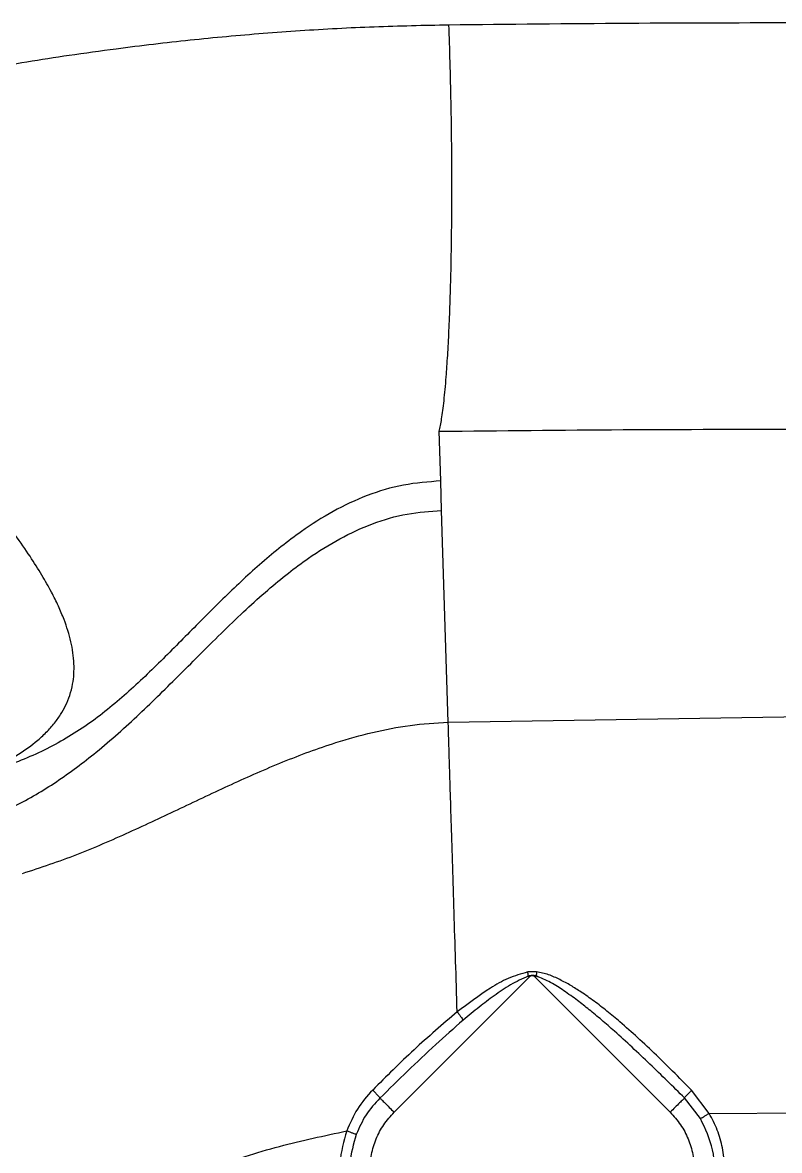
# Model space of a CAD drawing. Extents: x 943 to 1030, y 781 to 934.
# Drawn here: x 982.93 to 986.62, y 858.04 to 863.54 of the extents above; entities that cross this region are included whole.
import ezdxf

# ---------------------------------------------------------------- set-up
doc = ezdxf.new("R2010")
doc.units = 0
doc.header["$MEASUREMENT"] = 0
doc.layers.add('1', color=4, linetype='Continuous')

# ---------------------------------------------------------------- blocks, each defined once
blk = doc.blocks.new('AIRA')
at = {"layer": '1', "color": 3, "linetype": 'Continuous', "lineweight": 25}
for p, q in [((41.7907, 58.1407), (41.7832, 58.3828)), ((41.7951, 57.9966), (41.7907, 58.1407)), ((41.827, 56.9657), (41.7951, 57.9966)), ((41.827, 56.9657), (43.5708, 56.9927)), ((42.2577, 55.7486), (42.2146, 55.7478)), ((42.222, 55.7233), (41.5632, 55.0644)), ((42.222, 55.7233), (42.2174, 55.7279)), ((42.2555, 55.7285), (42.2503, 55.7233)), ((42.2503, 55.7233), (42.9091, 55.0644)), ((43.0564, 55.0338), (42.9786, 55.1339)), ((43.0989, 55.0588), (43.0133, 55.1714)), ((43.0989, 55.0588), (43.5708, 55.0609))]:
    blk.add_line(p, q, dxfattribs=at)
for points, knots in [([(38.9932, 60.0357), (39.0571, 60.0494), (39.1872, 60.0772), (39.3834, 60.1155), (39.5795, 60.1513), (39.7776, 60.1847), (39.9866, 60.217), (40.1927, 60.2455), (40.4483, 60.2773), (40.7468, 60.3087), (41.1054, 60.3369), (41.4666, 60.3565), (41.7088, 60.3613), (41.8302, 60.3638)], [0, 0, 0, 0, 0.069659, 0.1418, 0.21233, 0.280744, 0.353981, 0.435159, 0.499385, 0.624059, 0.748946, 0.874204, 1, 1, 1, 1]), ([(41.7832, 58.3828), (41.7872, 58.4015), (41.7954, 58.44), (41.8069, 58.5295), (41.8167, 58.6351), (41.8246, 58.7516), (41.831, 58.8712), (41.8362, 59.0038), (41.8404, 59.1474), (41.8433, 59.2993), (41.8448, 59.4568), (41.8451, 59.6168), (41.8441, 59.7935), (41.8414, 59.983), (41.8367, 60.1804), (41.8323, 60.3036), (41.8302, 60.3638)], [0, 0, 0, 0, 0.075954, 0.155637, 0.238576, 0.302566, 0.367713, 0.433654, 0.5, 0.566346, 0.632287, 0.697434, 0.761424, 0.844363, 0.924046, 1, 1, 1, 1]), ([(41.8302, 60.3638), (42.1208, 60.3669), (42.7005, 60.3731), (43.2812, 60.374), (43.5708, 60.3745)], [0, 0, 0, 0, 0.501401, 1, 1, 1, 1]), ([(39.3433, 56.6372), (39.3898, 56.6528), (39.4805, 56.6834), (39.608, 56.7383), (39.7212, 56.799), (39.805, 56.8575), (39.864, 56.91), (39.9054, 56.9553), (39.9383, 57.0008), (39.9643, 57.0477), (39.9843, 57.0973), (40.0016, 57.1656), (40.0065, 57.2534), (39.9908, 57.3582), (39.9613, 57.4515), (39.9273, 57.5319), (39.8917, 57.6037), (39.8461, 57.6843), (39.788, 57.7763), (39.714, 57.8831), (39.6246, 58.0026), (39.5228, 58.1306), (39.4163, 58.2592), (39.3249, 58.3675), (39.2489, 58.457), (39.1905, 58.5257), (39.1312, 58.5954), (39.0758, 58.6608), (39.0171, 58.7303), (38.9482, 58.8126), (38.8666, 58.9112), (38.7801, 59.0177), (38.6958, 59.1244), (38.6122, 59.2329), (38.5228, 59.3529), (38.4281, 59.4867), (38.3299, 59.6323), (38.2348, 59.7827), (38.1784, 59.8827), (38.1496, 59.9337)], [0, 0, 0, 0, 0.027881, 0.054432, 0.079772, 0.104285, 0.119232, 0.134282, 0.149632, 0.16374, 0.17975, 0.197636, 0.230082, 0.265928, 0.302584, 0.324912, 0.348223, 0.37637, 0.4079, 0.442502, 0.485249, 0.527968, 0.568639, 0.608985, 0.628951, 0.650043, 0.67028, 0.689981, 0.706173, 0.728869, 0.757938, 0.785414, 0.811925, 0.838513, 0.865228, 0.89794, 0.931787, 0.96518, 1, 1, 1, 1]), ([(41.7832, 58.3828), (42.0817, 58.3858), (42.6769, 58.3919), (43.2734, 58.3928), (43.5708, 58.3932)], [0, 0, 0, 0, 0.501419, 1, 1, 1, 1]), ([(41.7907, 58.1407), (41.7297, 58.136), (41.6076, 58.1267), (41.4308, 58.0734), (41.2645, 57.9953), (41.0923, 57.8854), (40.9173, 57.7447), (40.7388, 57.5775), (40.5665, 57.4039), (40.3947, 57.2298), (40.216, 57.0626), (40.0214, 56.9134), (39.8045, 56.798), (39.5753, 56.7143), (39.4206, 56.6629), (39.3433, 56.6371)], [0, 0, 0, 0, 0.06246, 0.124918, 0.187397, 0.249896, 0.333236, 0.416595, 0.499973, 0.583346, 0.666705, 0.750018, 0.833295, 0.916649, 1, 1, 1, 1]), ([(39.507, 56.4734), (39.5774, 56.4995), (39.721, 56.5526), (39.9221, 56.6734), (40.0865, 56.7965), (40.2188, 56.9098), (40.3221, 57.0046), (40.423, 57.1018), (40.5225, 57.2006), (40.6259, 57.3043), (40.7321, 57.4099), (40.8402, 57.5134), (40.9444, 57.6072), (41.045, 57.6906), (41.1605, 57.7765), (41.2953, 57.8614), (41.4564, 57.9356), (41.624, 57.985), (41.7387, 57.9928), (41.7951, 57.9966)], [0, 0, 0, 0, 0.080256, 0.163563, 0.249937, 0.29995, 0.34997, 0.399989, 0.450006, 0.500031, 0.556841, 0.610248, 0.660264, 0.706887, 0.750113, 0.814245, 0.877074, 0.939601, 1, 1, 1, 1]), ([(39.7526, 56.2279), (39.8414, 56.2574), (40.019, 56.3165), (40.2736, 56.4286), (40.5228, 56.5458), (40.77, 56.6634), (41.0203, 56.7738), (41.2496, 56.8591), (41.4572, 56.9172), (41.6402, 56.9537), (41.7647, 56.9617), (41.827, 56.9657)], [0, 0, 0, 0, 0.12495, 0.249942, 0.374984, 0.500021, 0.625057, 0.750048, 0.833383, 0.916701, 1, 1, 1, 1]), ([(41.8708, 55.5532), (41.8682, 55.6366), (41.863, 55.8049), (41.8556, 56.0428), (41.8487, 56.2654), (41.8425, 56.4656), (41.8372, 56.6388), (41.8328, 56.7808), (41.8293, 56.8928), (41.8278, 56.9417), (41.8271, 56.9657)], [0, 0, 0, 0, 0.1250774, 0.2523372, 0.3806898, 0.5089883, 0.6360886, 0.7609095, 0.8824844, 1, 1, 1, 1]), ([(42.2146, 55.7478), (42.1824, 55.7387), (42.1178, 55.7205), (42.0028, 55.6531), (41.9236, 55.5932), (41.8708, 55.5532)], [0, 0, 0, 0, 0.249504, 0.499598, 1, 1, 1, 1]), ([(43.0133, 55.1714), (42.9825, 55.2024), (42.9255, 55.2598), (42.8381, 55.3456), (42.7527, 55.4261), (42.6725, 55.4976), (42.6019, 55.5567), (42.5389, 55.6056), (42.4799, 55.6472), (42.4242, 55.6825), (42.3717, 55.711), (42.317, 55.7363), (42.2774, 55.7446), (42.2577, 55.7486)], [0, 0, 0, 0, 0.135082, 0.250169, 0.380155, 0.500063, 0.585793, 0.668364, 0.750095, 0.812538, 0.875073, 0.93759, 1, 1, 1, 1]), ([(42.2174, 55.7279), (42.1879, 55.7145), (42.1291, 55.6877), (42.0515, 55.6331), (41.9745, 55.5753), (41.9252, 55.5341), (41.8991, 55.5123)], [0, 0, 0, 0, 0.250137, 0.500205, 0.735825, 1, 1, 1, 1]), ([(42.2555, 55.7285), (42.2491, 55.7296), (42.2364, 55.7318), (42.2237, 55.7292), (42.2174, 55.7279)], [0, 0, 0, 0, 0.500499, 1, 1, 1, 1]), ([(42.2503, 55.7233), (42.2482, 55.7249), (42.2441, 55.7282), (42.2361, 55.7296), (42.2282, 55.7282), (42.2241, 55.7249), (42.222, 55.7233)], [0, 0, 0, 0, 0.25001, 0.5, 0.74999, 1, 1, 1, 1]), ([(42.9786, 55.1339), (42.9505, 55.1616), (42.8945, 55.2169), (42.8094, 55.2994), (42.724, 55.3804), (42.6455, 55.4522), (42.5759, 55.5131), (42.5158, 55.5632), (42.4548, 55.6111), (42.3925, 55.6556), (42.3269, 55.6988), (42.2795, 55.7185), (42.2555, 55.7285)], [0, 0, 0, 0, 0.1251223, 0.2501023, 0.3769298, 0.5000807, 0.5890589, 0.672392, 0.7501204, 0.8368663, 0.9174473, 1, 1, 1, 1]), ([(41.8708, 55.5532), (41.7999, 55.4927), (41.6582, 55.3717), (41.5253, 55.2389), (41.4589, 55.1726)], [0, 0, 0, 0, 0.500429, 1, 1, 1, 1]), ([(41.8708, 55.5532), (41.8736, 55.5497), (41.8794, 55.5425), (41.8876, 55.5313), (41.8946, 55.5207), (41.8976, 55.5151), (41.8991, 55.5123)], [0, 0, 0, 0, 0.2450797, 0.4999838, 0.7548965, 1, 1, 1, 1]), ([(41.8991, 55.5123), (41.8546, 55.4732), (41.7627, 55.3927), (41.6288, 55.265), (41.5389, 55.1771), (41.4942, 55.1334)], [0, 0, 0, 0, 0.321185, 0.662397, 1, 1, 1, 1]), ([(41.4589, 55.1726), (41.4323, 55.1428), (41.3793, 55.0834), (41.3481, 55.0099), (41.3326, 54.9732)], [0, 0, 0, 0, 0.500582, 1, 1, 1, 1]), ([(41.4942, 55.1334), (41.4701, 55.107), (41.4219, 55.0542), (41.3931, 54.9887), (41.3787, 54.9559)], [0, 0, 0, 0, 0.500043, 1, 1, 1, 1]), ([(41.4589, 55.1726), (41.4629, 55.1685), (41.4713, 55.1599), (41.4824, 55.1478), (41.4909, 55.1381), (41.4931, 55.1349), (41.4942, 55.1334)], [0, 0, 0, 0, 0.241878, 0.5, 0.758122, 1, 1, 1, 1]), ([(43.0133, 55.1714), (43.0092, 55.1673), (43.0009, 55.1588), (42.9899, 55.1471), (42.9816, 55.138), (42.9796, 55.1352), (42.9786, 55.1339)], [0, 0, 0, 0, 0.241932, 0.5, 0.758068, 1, 1, 1, 1]), ([(38.8572, 53.8295), (38.9368, 53.8824), (39.0916, 53.9852), (39.3261, 54.1324), (39.5615, 54.2726), (39.7991, 54.4048), (40.0643, 54.5408), (40.3525, 54.673), (40.6747, 54.7982), (40.9992, 54.9021), (41.223, 54.9498), (41.3326, 54.9732)], [0, 0, 0, 0, 0.104464, 0.202983, 0.30258, 0.403834, 0.50004, 0.62826, 0.750033, 0.877678, 1, 1, 1, 1])]:
    blk.add_open_spline(points, degree=3, knots=knots, dxfattribs=at)
for points in [[(42.2174, 55.7279), (42.2169, 55.7313), (42.216, 55.7381), (42.2151, 55.7446), (42.2146, 55.7478)], [(42.2577, 55.7486), (42.2573, 55.7454), (42.2565, 55.7388), (42.2558, 55.7319), (42.2555, 55.7285)], [(41.4942, 55.1334), (41.4967, 55.1309), (41.5018, 55.1258), (41.5183, 55.1093), (41.5393, 55.0883), (41.5552, 55.0724), (41.5632, 55.0644)], [(42.9786, 55.1339), (42.9762, 55.1316), (42.9716, 55.1269), (42.955, 55.1103), (42.9336, 55.0889), (42.9173, 55.0726), (42.9091, 55.0644)], [(41.5632, 54.4963), (41.5456, 54.5159), (41.5106, 54.5552), (41.4738, 54.6258), (41.4507, 54.7015), (41.4429, 54.7804), (41.4507, 54.8593), (41.4738, 54.935), (41.5106, 55.0055), (41.5456, 55.0448), (41.5632, 55.0644)], [(42.9091, 55.0644), (42.9267, 55.0448), (42.9617, 55.0055), (42.9985, 54.935), (43.0216, 54.8593), (43.0294, 54.7804), (43.0216, 54.7015), (42.9985, 54.6258), (42.9617, 54.5552), (42.9267, 54.5159), (42.9091, 54.4963)], [(42.9788, 54.4266), (43.014, 54.4691), (43.0843, 54.5543), (43.1294, 54.7159), (43.1264, 54.8837), (43.0797, 54.9838), (43.0564, 55.0338)], [(43.0137, 54.3917), (43.034, 54.4141), (43.0746, 54.4587), (43.1206, 54.5372), (43.1539, 54.6216), (43.1727, 54.7104), (43.1768, 54.8011), (43.1658, 54.8911), (43.1411, 54.9786), (43.113, 55.0321), (43.0989, 55.0588)], [(43.0564, 55.0338), (43.0578, 55.0346), (43.0605, 55.0362), (43.0706, 55.0422), (43.0838, 55.0499), (43.0939, 55.0558), (43.0989, 55.0588)], [(41.3326, 54.9732), (41.3182, 54.9226), (41.2895, 54.8214), (41.3036, 54.6625), (41.3566, 54.5121), (41.4246, 54.4319), (41.4586, 54.3917)], [(41.3787, 54.9559), (41.3773, 54.9565), (41.3743, 54.9576), (41.3633, 54.9617), (41.349, 54.9671), (41.338, 54.9712), (41.3326, 54.9732)], [(41.3787, 54.9559), (41.3657, 54.9098), (41.3396, 54.8177), (41.3524, 54.6731), (41.4006, 54.5362), (41.4625, 54.4631), (41.4935, 54.4266)]]:
    blk.add_open_spline(points, degree=3, dxfattribs=at)

msp = doc.modelspace()

# ---------------------------------------------------------------- block references
at = {"layer": '1'}
msp.add_blockref('AIRA', (943.1775, 803.1658), dxfattribs=at)

doc.saveas('drawing.dxf')
